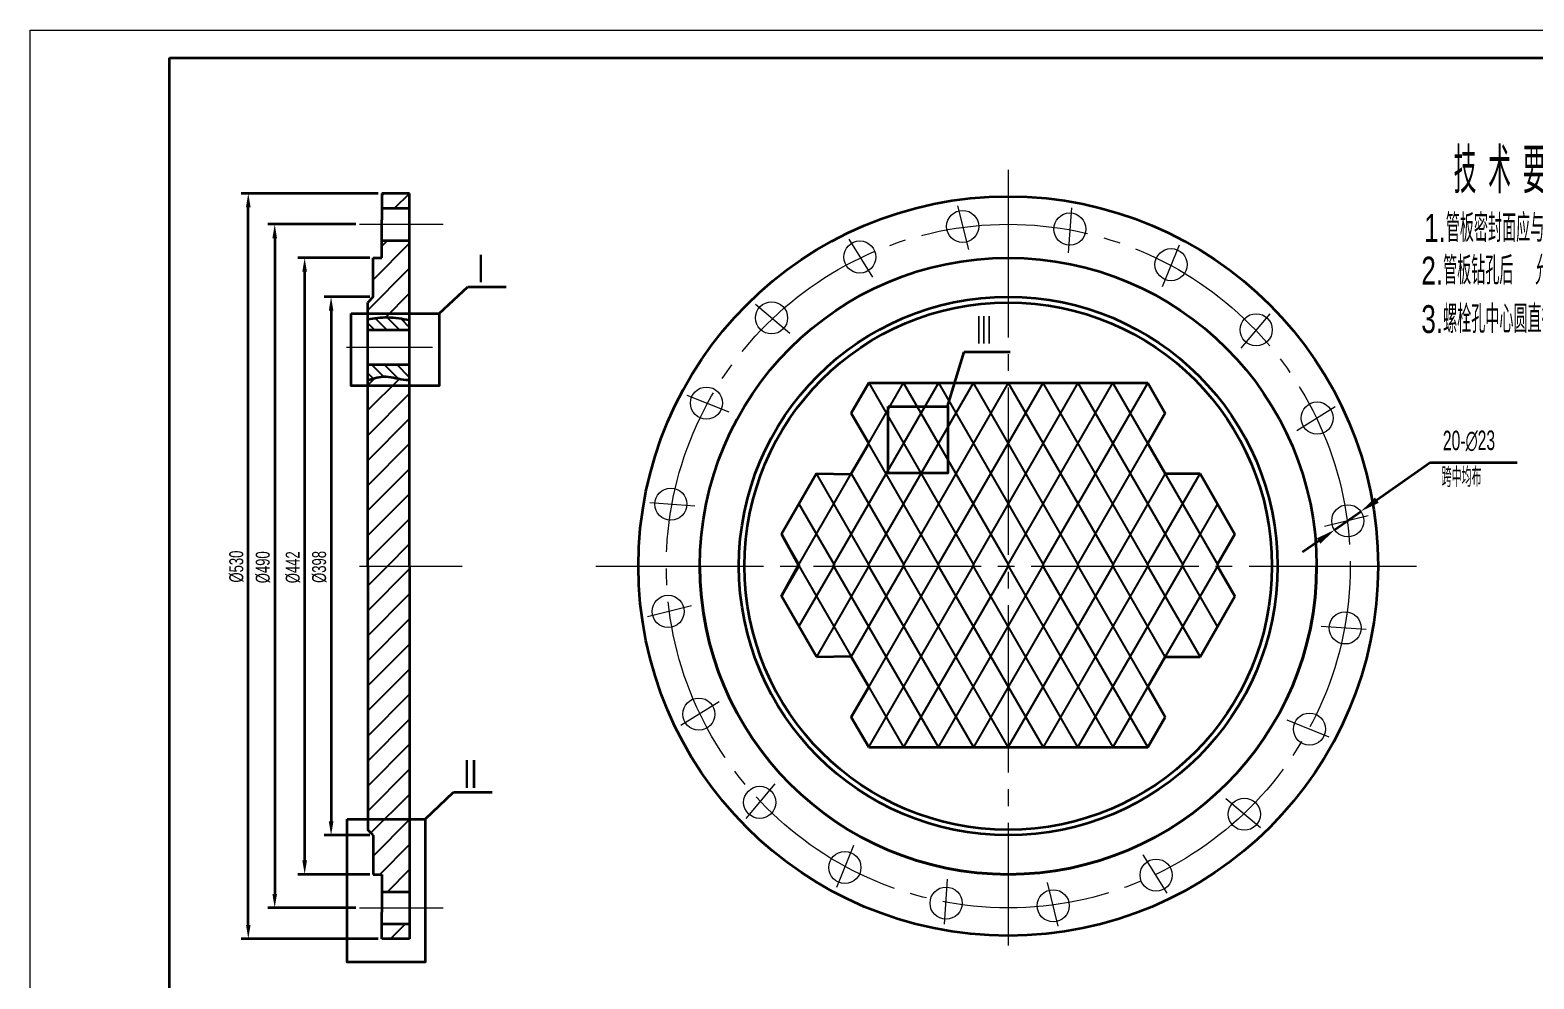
# Model space of a CAD drawing. Header units: millimetres. Extents: x 972 to 2699, y 36 to 635.
# Drawn here: x 1858 to 2127.4, y 465 to 635.1 of the extents above; entities that cross this region are included whole.
import ezdxf

# ---------------------------------------------------------------- set-up
doc = ezdxf.new("R2010")
doc.units = ezdxf.units.MM
doc.header["$PDMODE"] = 66
doc.header["$PDSIZE"] = -5
doc.linetypes.add('EB_DASHDOT', pattern=[39, 30, -3, 3, -3])
doc.linetypes.add('EB_DASHDOTDOT', pattern=[45, 30, -3, 3, -3, 3, -3])
doc.layers.get('DEFPOINTS').update_dxf_attribs({"color": 2, "lineweight": 0})
for name, color, linetype, lineweight in [('6', 6, 'EB_DASHDOTDOT', 0), ('CAXA0', 7, 'Continuous', 70), ('CW', 1, 'Continuous', 0), ('JD$0$主体层', 1, 'Continuous', 35), ('ZX', 2, 'EB_DASHDOT', 0), ('中心线层', 2, 'EB_DASHDOT', 0), ('主体层', 1, 'Continuous', 35), ('图块层', 2, 'Continuous', 0), ('尺寸层', 2, 'Continuous', 35)]:
    doc.layers.add(name, color=color, linetype=linetype, lineweight=lineweight)
doc.styles.add('HZ', font='ACADTXT.SHX', dxfattribs={"width": 0.6, "bigfont": 'gbcbig.shx'})
doc.styles.get("Standard").update_dxf_attribs({"font": 'ACADTXT.SHX', "width": 0.7, "bigfont": 'gbcbig.shx'})
doc.styles.add('UserTxtStyle4', font='ACADTXT.SHX', dxfattribs={"width": 0.5, "bigfont": 'gbcbig.shx'})
doc.dimstyles.new('UserStyle2', dxfattribs={"dimtxt": 2.5, "dimasz": 2.5, "dimexe": 1.25, "dimexo": 0.625, "dimtad": 1, "dimdec": 4, "dimdsep": 46, "dimtxsty": 'Standard', "dimcen": 0, "dimdle": 5, "dimadec": 0, "dimazin": 0, "dimtfac": 1, "dimtdec": 4, "dimtmove": 0, "dimatfit": 3, "dimfxl": 0, "dimtolj": 1, "dimtzin": 0, "dimarcsym": 0})

# ---------------------------------------------------------------- blocks, each defined once
blk = doc.blocks.new('CAXBLOCK9')
at = {"layer": 'CAXA0', "color": 0, "linetype": 'Continuous', "lineweight": 25}
for p, q in [((1920.95, 605.34), (1921.41, 605.8)), ((1923.23, 603.13), (1925.9, 605.8)), ((1919.45, 590.37), (1925.95, 596.87)), ((1920.95, 596.36), (1921.97, 597.38)), ((1918.45, 584.88), (1925.95, 592.38)), ((1921.61, 583.55), (1925.95, 587.89)), ((1925.69, 583.14), (1925.95, 583.4)), ((1918.45, 571.41), (1919.71, 572.67)), ((1918.45, 566.92), (1924.11, 572.58)), ((1918.45, 562.43), (1925.95, 569.93)), ((1918.45, 557.94), (1925.95, 565.44)), ((1918.45, 553.45), (1925.95, 560.95)), ((1918.45, 548.96), (1925.95, 556.46)), ((1918.45, 544.47), (1925.95, 551.97)), ((1918.45, 539.98), (1925.95, 547.48)), ((1921.96, 539), (1925.95, 542.99)), ((1918.45, 535.49), (1921.96, 539)), ((1918.45, 531), (1925.95, 538.5)), ((1918.45, 526.51), (1925.95, 534.01)), ((1918.45, 522.02), (1925.95, 529.52)), ((1918.45, 517.53), (1925.95, 525.03)), ((1918.45, 513.04), (1925.95, 520.54)), ((1918.45, 508.55), (1925.95, 516.05)), ((1918.45, 504.06), (1925.95, 511.56)), ((1918.45, 499.57), (1925.95, 507.07)), ((1918.45, 495.08), (1925.95, 502.58)), ((1919.03, 491.17), (1925.95, 498.09)), ((1919.45, 487.1), (1925.95, 493.6)), ((1920.6, 483.75), (1925.95, 489.11)), ((1921.96, 480.63), (1925.95, 484.62)), ((1922.52, 472.2), (1925.19, 474.88))]:
    blk.add_line(p, q, dxfattribs=at)
blk = doc.blocks.new('CAXBLOCK10')
at = {"layer": 'CAXA0', "color": 0, "linetype": 'Continuous', "lineweight": 25}
for p, q in [((1919.64, 581.36), (1918.45, 582.55)), ((1921.88, 581.36), (1919.86, 583.38)), ((1924.13, 581.36), (1921.91, 583.58)), ((1925.95, 581.79), (1924.44, 583.29)), ((1921.34, 572.92), (1919.15, 575.11)), ((1923.89, 572.62), (1921.4, 575.11)), ((1925.95, 572.81), (1923.64, 575.11)), ((1925.95, 575.05), (1925.89, 575.11)), ((1919.42, 572.6), (1918.45, 573.57))]:
    blk.add_line(p, q, dxfattribs=at)
blk = doc.blocks.new('*D27')
at = {"layer": '尺寸层', "linetype": 'Continuous', "lineweight": 35}
for points in [[(1911.88, 587.25), (1912.3, 584.75), (1911.47, 584.75)], [(1911.88, 490.75), (1912.3, 493.25), (1911.47, 493.25)]]:
    blk.add_hatch(color=0, dxfattribs=at).paths.add_polyline_path(points, flags=0)
at = {"layer": '尺寸层', "color": 0, "linetype": 'Continuous', "lineweight": 35}
for p, q in [((1918.82, 587.25), (1910.63, 587.25)), ((1911.88, 584.75), (1911.88, 493.25)), ((1918.82, 490.75), (1910.63, 490.75))]:
    blk.add_line(p, q, dxfattribs=at)
at = {"layer": '尺寸层', "color": 0, "linetype": 'Continuous', "lineweight": 35, "insert": (1908.48, 535.99), "char_height": 2.5, "attachment_point": 1, "rotation": 90}
blk.add_mtext('%%c398', dxfattribs=at)
blk = doc.blocks.new('*D28')
at = {"layer": '尺寸层', "linetype": 'Continuous', "lineweight": 35}
for points in [[(1907.15, 594.25), (1907.56, 591.75), (1906.73, 591.75)], [(1907.15, 483.75), (1907.56, 486.25), (1906.73, 486.25)]]:
    blk.add_hatch(color=0, dxfattribs=at).paths.add_polyline_path(points, flags=0)
at = {"layer": '尺寸层', "color": 0, "linetype": 'Continuous', "lineweight": 35}
for p, q in [((1918.82, 594.25), (1905.9, 594.25)), ((1907.15, 486.25), (1907.15, 591.75)), ((1918.82, 483.75), (1905.9, 483.75))]:
    blk.add_line(p, q, dxfattribs=at)
at = {"layer": '尺寸层', "color": 0, "linetype": 'Continuous', "lineweight": 35, "insert": (1903.75, 535.93), "char_height": 2.5, "attachment_point": 1, "rotation": 90}
blk.add_mtext('%%c442', dxfattribs=at)
blk = doc.blocks.new('*D29')
at = {"layer": '尺寸层', "linetype": 'Continuous', "lineweight": 35}
for points in [[(1901.78, 600.25), (1902.2, 597.75), (1901.37, 597.75)], [(1901.78, 477.75), (1902.2, 480.25), (1901.37, 480.25)]]:
    blk.add_hatch(color=0, dxfattribs=at).paths.add_polyline_path(points, flags=0)
at = {"layer": '尺寸层', "color": 0, "linetype": 'Continuous', "lineweight": 35}
for p, q in [((1916.32, 600.25), (1900.53, 600.25)), ((1901.78, 597.75), (1901.78, 480.25)), ((1916.32, 477.75), (1900.53, 477.75))]:
    blk.add_line(p, q, dxfattribs=at)
at = {"layer": '尺寸层', "color": 0, "linetype": 'Continuous', "lineweight": 35, "insert": (1898.38, 535.93), "char_height": 2.5, "attachment_point": 1, "rotation": 90}
blk.add_mtext('%%c490', dxfattribs=at)
blk = doc.blocks.new('*D30')
at = {"layer": '尺寸层', "linetype": 'Continuous', "lineweight": 35}
for points in [[(1897.05, 605.8), (1897.46, 603.3), (1896.63, 603.3)], [(1897.05, 472.2), (1897.46, 474.7), (1896.63, 474.7)]]:
    blk.add_hatch(color=0, dxfattribs=at).paths.add_polyline_path(points, flags=0)
at = {"layer": '尺寸层', "color": 0, "linetype": 'Continuous', "lineweight": 35}
for p, q in [((1920.32, 605.8), (1895.8, 605.8)), ((1897.05, 474.7), (1897.05, 603.3)), ((1920.32, 472.2), (1895.8, 472.2))]:
    blk.add_line(p, q, dxfattribs=at)
at = {"layer": '尺寸层', "color": 0, "linetype": 'Continuous', "lineweight": 35, "insert": (1893.64, 536.05), "char_height": 2.5, "attachment_point": 1, "rotation": 90}
blk.add_mtext('%%c530', dxfattribs=at)
blk = doc.blocks.new('CAXBLOCK54')
at = {"layer": 'CAXA0', "color": 0, "linetype": 'Continuous', "lineweight": 25}
for p, q in [((1920.95, 605.34), (1921.41, 605.8)), ((1923.23, 603.13), (1925.9, 605.8)), ((1919.45, 590.37), (1925.95, 596.87)), ((1920.95, 596.36), (1921.97, 597.38)), ((1918.45, 584.88), (1925.95, 592.38)), ((1921.61, 583.55), (1925.95, 587.89)), ((1925.69, 583.14), (1925.95, 583.4)), ((1918.45, 571.41), (1919.71, 572.67)), ((1918.45, 566.92), (1924.11, 572.58)), ((1918.45, 562.43), (1925.95, 569.93)), ((1918.45, 557.94), (1925.95, 565.44)), ((1918.45, 553.45), (1925.95, 560.95)), ((1918.45, 548.96), (1925.95, 556.46)), ((1918.45, 544.47), (1925.95, 551.97)), ((1918.45, 539.98), (1925.95, 547.48)), ((1921.96, 539), (1925.95, 542.99)), ((1918.45, 535.49), (1921.96, 539)), ((1918.45, 531), (1925.95, 538.5)), ((1918.45, 526.51), (1925.95, 534.01)), ((1918.45, 522.02), (1925.95, 529.52)), ((1918.45, 517.53), (1925.95, 525.03)), ((1918.45, 513.04), (1925.95, 520.54)), ((1918.45, 508.55), (1925.95, 516.05)), ((1918.45, 504.06), (1925.95, 511.56)), ((1918.45, 499.57), (1925.95, 507.07)), ((1918.45, 495.08), (1925.95, 502.58)), ((1919.03, 491.17), (1925.95, 498.09)), ((1919.45, 487.1), (1925.95, 493.6)), ((1920.6, 483.75), (1925.95, 489.11)), ((1921.96, 480.63), (1925.95, 484.62)), ((1922.52, 472.2), (1925.19, 474.88))]:
    blk.add_line(p, q, dxfattribs=at)
blk = doc.blocks.new('CAXBLOCK55')
at = {"layer": 'CAXA0', "color": 0, "linetype": 'Continuous', "lineweight": 25}
for p, q in [((1919.64, 581.36), (1918.45, 582.55)), ((1921.88, 581.36), (1919.86, 583.38)), ((1924.13, 581.36), (1921.91, 583.58)), ((1925.95, 581.79), (1924.44, 583.29)), ((1921.34, 572.92), (1919.15, 575.11)), ((1923.89, 572.62), (1921.4, 575.11)), ((1925.95, 572.81), (1923.64, 575.11)), ((1925.95, 575.05), (1925.89, 575.11)), ((1919.42, 572.6), (1918.45, 573.57))]:
    blk.add_line(p, q, dxfattribs=at)
blk = doc.blocks.new('*D147')
at = {"layer": '尺寸层', "linetype": 'Continuous', "lineweight": 35}
for points in [[(1911.88, 587.25), (1912.3, 584.75), (1911.47, 584.75)], [(1911.88, 490.75), (1912.3, 493.25), (1911.47, 493.25)]]:
    blk.add_hatch(color=0, dxfattribs=at).paths.add_polyline_path(points, flags=0)
at = {"layer": '尺寸层', "color": 0, "linetype": 'Continuous', "lineweight": 35}
for p, q in [((1918.82, 587.25), (1910.63, 587.25)), ((1911.88, 584.75), (1911.88, 493.25)), ((1918.82, 490.75), (1910.63, 490.75))]:
    blk.add_line(p, q, dxfattribs=at)
at = {"layer": '尺寸层', "color": 0, "linetype": 'Continuous', "lineweight": 35, "insert": (1908.48, 535.99), "char_height": 2.5, "attachment_point": 1, "rotation": 90}
blk.add_mtext('%%c398', dxfattribs=at)
blk = doc.blocks.new('*D148')
at = {"layer": '尺寸层', "linetype": 'Continuous', "lineweight": 35}
for points in [[(1907.15, 594.25), (1907.56, 591.75), (1906.73, 591.75)], [(1907.15, 483.75), (1907.56, 486.25), (1906.73, 486.25)]]:
    blk.add_hatch(color=0, dxfattribs=at).paths.add_polyline_path(points, flags=0)
at = {"layer": '尺寸层', "color": 0, "linetype": 'Continuous', "lineweight": 35}
for p, q in [((1918.82, 594.25), (1905.9, 594.25)), ((1907.15, 486.25), (1907.15, 591.75)), ((1918.82, 483.75), (1905.9, 483.75))]:
    blk.add_line(p, q, dxfattribs=at)
at = {"layer": '尺寸层', "color": 0, "linetype": 'Continuous', "lineweight": 35, "insert": (1903.75, 535.93), "char_height": 2.5, "attachment_point": 1, "rotation": 90}
blk.add_mtext('%%c442', dxfattribs=at)
blk = doc.blocks.new('*D149')
at = {"layer": '尺寸层', "linetype": 'Continuous', "lineweight": 35}
for points in [[(1901.78, 600.25), (1902.2, 597.75), (1901.37, 597.75)], [(1901.78, 477.75), (1902.2, 480.25), (1901.37, 480.25)]]:
    blk.add_hatch(color=0, dxfattribs=at).paths.add_polyline_path(points, flags=0)
at = {"layer": '尺寸层', "color": 0, "linetype": 'Continuous', "lineweight": 35}
for p, q in [((1916.32, 600.25), (1900.53, 600.25)), ((1901.78, 597.75), (1901.78, 480.25)), ((1916.32, 477.75), (1900.53, 477.75))]:
    blk.add_line(p, q, dxfattribs=at)
at = {"layer": '尺寸层', "color": 0, "linetype": 'Continuous', "lineweight": 35, "insert": (1898.38, 535.93), "char_height": 2.5, "attachment_point": 1, "rotation": 90}
blk.add_mtext('%%c490', dxfattribs=at)
blk = doc.blocks.new('*D150')
at = {"layer": '尺寸层', "linetype": 'Continuous', "lineweight": 35}
for points in [[(1897.05, 605.8), (1897.46, 603.3), (1896.63, 603.3)], [(1897.05, 472.2), (1897.46, 474.7), (1896.63, 474.7)]]:
    blk.add_hatch(color=0, dxfattribs=at).paths.add_polyline_path(points, flags=0)
at = {"layer": '尺寸层', "color": 0, "linetype": 'Continuous', "lineweight": 35}
for p, q in [((1920.32, 605.8), (1895.8, 605.8)), ((1897.05, 474.7), (1897.05, 603.3)), ((1920.32, 472.2), (1895.8, 472.2))]:
    blk.add_line(p, q, dxfattribs=at)
at = {"layer": '尺寸层', "color": 0, "linetype": 'Continuous', "lineweight": 35, "insert": (1893.64, 536.05), "char_height": 2.5, "attachment_point": 1, "rotation": 90}
blk.add_mtext('%%c530', dxfattribs=at)

msp = doc.modelspace()

# ---------------------------------------------------------------- hatches: boundary and pattern name
at = {"layer": '尺寸层', "linetype": 'Continuous', "lineweight": 35}
for points in [[(2096.36337, 548.80246), (2099.56234, 550.33767), (2098.89151, 551.29219)], [(2096.36337, 548.80246), (2099.56234, 550.33767), (2098.89151, 551.29219)], [(2091.65895, 545.49626), (2089.1308, 543.00654), (2088.45998, 543.96105)], [(2091.65895, 545.49626), (2089.1308, 543.00654), (2088.45998, 543.96105)]]:
    msp.add_hatch(color=256, dxfattribs=at).paths.add_polyline_path(points, flags=0)

# ---------------------------------------------------------------- linework, layer by layer
at = {"layer": '6', "linetype": 'ByBlock', "lineweight": -2}
for p, q in [((1995.59748, 539.17035), (2014.44142, 571.81646)), ((1995.59748, 539.17035), (2014.44142, 571.81646)), ((2020.69088, 571.81646), (2001.84694, 539.17035)), ((2020.69088, 571.81646), (2001.84694, 539.17035)), ((2008.19195, 571.81646), (2005.06722, 566.40303)), ((2008.19195, 571.81646), (2005.06722, 566.40303)), ((2008.0964, 539.17035), (2026.94033, 571.81645)), ((2008.0964, 539.17035), (2026.94033, 571.81645)), ((2008.19195, 571.81646), (2027.03589, 539.17035)), ((2008.19195, 571.81646), (2027.03589, 539.17035)), ((2033.1898, 571.81645), (2014.34586, 539.17035)), ((2033.1898, 571.81645), (2014.34586, 539.17035)), ((2033.28535, 539.17035), (2014.44141, 571.81646)), ((2033.28535, 539.17035), (2014.44141, 571.81646)), ((2020.59532, 539.17035), (2039.43925, 571.81645)), ((2020.59532, 539.17035), (2039.43925, 571.81645)), ((2020.69088, 571.81646), (2039.53481, 539.17035)), ((2020.69088, 571.81646), (2039.53481, 539.17035)), ((2045.68871, 571.81645), (2026.84478, 539.17035)), ((2045.68871, 571.81645), (2026.84478, 539.17035)), ((2045.78427, 539.17035), (2026.94033, 571.81645)), ((2045.78427, 539.17035), (2026.94033, 571.81645)), ((2033.09424, 539.17035), (2051.93818, 571.81645)), ((2033.09424, 539.17035), (2051.93818, 571.81645)), ((2033.1898, 571.81645), (2052.03373, 539.17035)), ((2033.1898, 571.81645), (2052.03373, 539.17035)), ((2058.18763, 571.81645), (2039.3437, 539.17035)), ((2058.18763, 571.81645), (2039.3437, 539.17035)), ((2058.2832, 539.17035), (2039.43926, 571.81645)), ((2058.2832, 539.17035), (2039.43926, 571.81645)), ((2045.68871, 571.81645), (2064.53266, 539.17035)), ((2045.68871, 571.81645), (2064.53266, 539.17035)), ((2070.78211, 539.17035), (2051.93818, 571.81645)), ((2070.78211, 539.17035), (2051.93818, 571.81645)), ((2058.18763, 571.81645), (2061.31221, 566.40328)), ((2058.18763, 571.81645), (2061.31221, 566.40328)), ((2020.78643, 539.17035), (2005.06692, 566.40356)), ((2020.78643, 539.17035), (2005.06692, 566.40356)), ((2045.59316, 539.17035), (2061.31267, 566.40355)), ((2045.59316, 539.17035), (2061.31267, 566.40355)), ((1998.81776, 555.57618), (1992.56628, 544.74582)), ((1998.81776, 555.57618), (1992.56628, 544.74582)), ((2008.28751, 539.17035), (1998.81685, 555.57777)), ((2008.28751, 539.17035), (1998.81685, 555.57777)), ((2005.06723, 555.57618), (2014.53697, 539.17035)), ((2005.06723, 555.57618), (2014.53697, 539.17035)), ((2061.31236, 555.57618), (2051.84262, 539.17035)), ((2061.31236, 555.57618), (2051.84262, 539.17035)), ((2058.09209, 539.17035), (2067.56275, 555.57776)), ((2058.09209, 539.17035), (2067.56275, 555.57776)), ((2067.56137, 555.57696), (2073.81326, 544.7459)), ((2067.56137, 555.57696), (2073.81326, 544.7459)), ((1995.69181, 550.16487), (2002.03805, 539.17035)), ((1995.69181, 550.16487), (2002.03805, 539.17035)), ((2070.68779, 550.16486), (2064.34155, 539.17035)), ((2070.68779, 550.16486), (2064.34155, 539.17035)), ((1995.78859, 539.17035), (1992.56677, 544.75197)), ((1995.78859, 539.17035), (1992.56677, 544.75197)), ((2070.591, 539.17035), (2073.81281, 544.75197)), ((2070.591, 539.17035), (2073.81281, 544.75197)), ((1995.78859, 539.17035), (1992.56677, 533.58873)), ((1995.78859, 539.17035), (1992.56677, 533.58873)), ((1995.59748, 539.17035), (2014.44142, 506.52425)), ((1995.59748, 539.17035), (2014.44142, 506.52425)), ((1995.69181, 528.17584), (2002.03805, 539.17035)), ((1995.69181, 528.17584), (2002.03805, 539.17035)), ((2008.28751, 539.17035), (1998.81685, 522.76293)), ((2008.28751, 539.17035), (1998.81685, 522.76293)), ((2020.69088, 506.52425), (2001.84694, 539.17035)), ((2020.69088, 506.52425), (2001.84694, 539.17035)), ((2020.78643, 539.17035), (2005.06692, 511.93714)), ((2020.78643, 539.17035), (2005.06692, 511.93714)), ((2005.06723, 522.76453), (2014.53697, 539.17035)), ((2005.06723, 522.76453), (2014.53697, 539.17035)), ((2008.0964, 539.17035), (2026.94033, 506.52425)), ((2008.0964, 539.17035), (2026.94033, 506.52425)), ((2008.19195, 506.52425), (2027.03589, 539.17035)), ((2008.19195, 506.52425), (2027.03589, 539.17035)), ((2033.1898, 506.52425), (2014.34586, 539.17035)), ((2033.1898, 506.52425), (2014.34586, 539.17035)), ((2033.28535, 539.17035), (2014.44141, 506.52425)), ((2033.28535, 539.17035), (2014.44141, 506.52425)), ((2020.59532, 539.17035), (2039.43925, 506.52425)), ((2020.59532, 539.17035), (2039.43925, 506.52425)), ((2020.69088, 506.52425), (2039.53481, 539.17035)), ((2020.69088, 506.52425), (2039.53481, 539.17035)), ((2045.68871, 506.52425), (2026.84478, 539.17035)), ((2045.68871, 506.52425), (2026.84478, 539.17035)), ((2045.78427, 539.17035), (2026.94033, 506.52425)), ((2045.78427, 539.17035), (2026.94033, 506.52425)), ((2033.09424, 539.17035), (2051.93818, 506.52425)), ((2033.09424, 539.17035), (2051.93818, 506.52425)), ((2033.1898, 506.52425), (2052.03373, 539.17035)), ((2033.1898, 506.52425), (2052.03373, 539.17035)), ((2058.18763, 506.52426), (2039.3437, 539.17035)), ((2058.18763, 506.52426), (2039.3437, 539.17035)), ((2058.2832, 539.17035), (2039.43926, 506.52425)), ((2058.2832, 539.17035), (2039.43926, 506.52425)), ((2045.59316, 539.17035), (2061.31267, 511.93715)), ((2045.59316, 539.17035), (2061.31267, 511.93715)), ((2045.68871, 506.52425), (2064.53266, 539.17035)), ((2045.68871, 506.52425), (2064.53266, 539.17035)), ((2061.31236, 522.76452), (2051.84262, 539.17035)), ((2061.31236, 522.76452), (2051.84262, 539.17035)), ((2070.78211, 539.17035), (2051.93818, 506.52425)), ((2070.78211, 539.17035), (2051.93818, 506.52425)), ((2058.09209, 539.17035), (2067.56275, 522.76295)), ((2058.09209, 539.17035), (2067.56275, 522.76295)), ((2070.68779, 528.17584), (2064.34155, 539.17035)), ((2070.68779, 528.17584), (2064.34155, 539.17035)), ((2070.591, 539.17035), (2073.81281, 533.58873)), ((2070.591, 539.17035), (2073.81281, 533.58873)), ((1998.81776, 522.76453), (1992.56628, 533.59489)), ((1998.81776, 522.76453), (1992.56628, 533.59489)), ((2067.56137, 522.76374), (2073.81326, 533.59481)), ((2067.56137, 522.76374), (2073.81326, 533.59481)), ((2008.19195, 506.52425), (2005.06722, 511.93767)), ((2008.19195, 506.52425), (2005.06722, 511.93767)), ((2058.18763, 506.52426), (2061.31221, 511.93742)), ((2058.18763, 506.52426), (2061.31221, 511.93742))]:
    msp.add_line(p, q, dxfattribs=at)
at = {"layer": 'CW', "linetype": 'Continuous', "lineweight": 0}
for centre in [(2025.02441, 599.87753), (2025.02441, 599.87753), (2044.23242, 599.40669), (2044.23242, 599.40669), (2006.61101, 594.38974), (2006.61101, 594.38974), (2062.35483, 593.02328), (2062.35483, 593.02328), (1990.79464, 583.48047), (1990.79464, 583.48047), (2077.61768, 581.35217), (2077.61768, 581.35217), (1979.12353, 568.21763), (1979.12353, 568.21763), (2088.52694, 565.53581), (2088.52694, 565.53581), (1972.74013, 550.09522), (1972.74013, 550.09522), (2094.01474, 547.1224), (2094.01474, 547.1224), (1972.26928, 530.88721), (1972.26928, 530.88721), (2093.54389, 527.91439), (2093.54389, 527.91439), (1977.75708, 512.47381), (1977.75708, 512.47381), (2087.16048, 509.79199), (2087.16048, 509.79199), (1988.66634, 496.65744), (1988.66634, 496.65744), (2075.48937, 494.52914), (2075.48937, 494.52914), (2003.92919, 484.98633), (2003.92919, 484.98633), (2059.67301, 483.61988), (2059.67301, 483.61988), (2022.05159, 478.60293), (2022.05159, 478.60293), (2041.2596, 478.13208), (2041.2596, 478.13208)]:
    msp.add_circle(centre, 2.875, dxfattribs=at)
at = {"layer": 'DEFPOINTS', "color": 0, "linetype": 'ByBlock', "lineweight": -2}
msp.add_point((1976.1898, 539.00481), dxfattribs=at)
msp.add_point((1976.1898, 539.00481), dxfattribs=at)
msp.add_point((1976.1898, 539.00481), dxfattribs=at)
msp.add_point((1976.1898, 539.00481), dxfattribs=at)
at = {"layer": 'JD$0$主体层', "linetype": 'Continuous', "lineweight": 35}
for p, q in [((1882.95655, 630.06545), (2273.45655, 630.06545)), ((1882.95655, 630.06545), (2063.20655, 630.06545)), ((1882.95655, 343.06545), (1882.95655, 630.06545)), ((1882.95655, 630.06545), (2273.45655, 630.06545)), ((1882.95655, 630.06545), (2063.20655, 630.06545)), ((1882.95655, 343.06545), (1882.95655, 630.06545))]:
    msp.add_line(p, q, dxfattribs=at)
at = {"layer": 'ZX', "linetype": 'EB_DASHDOT', "lineweight": 0}
msp.add_circle((2033.1898, 539.00481), 61.25, dxfattribs=at)
msp.add_circle((2033.1898, 539.00481), 61.25, dxfattribs=at)
at = {"layer": '中心线层', "linetype": 'EB_DASHDOT', "lineweight": 0}
for p, q in [((2033.1898, 609.99502), (2033.1898, 471.03258)), ((2033.1898, 609.99502), (2033.1898, 471.03258)), ((2024.13069, 603.55842), (2026.07783, 595.7149)), ((2024.13069, 603.55842), (2026.07783, 595.7149)), ((2044.5199, 603.18359), (2043.94796, 595.12226)), ((2044.5199, 603.18359), (2043.94796, 595.12226)), ((1916.94843, 600.25481), (1931.95459, 600.25481)), ((1916.94843, 600.25481), (1931.95459, 600.25481)), ((2004.62358, 597.61429), (2008.89919, 590.75636)), ((2004.62358, 597.61429), (2008.89919, 590.75636)), ((2063.79536, 596.52649), (2060.76032, 589.03645)), ((2063.79536, 596.52649), (2060.76032, 589.03645)), ((1987.90804, 585.93305), (1994.09361, 580.73201)), ((1987.90804, 585.93305), (1994.09361, 580.73201)), ((2080.07026, 584.23877), (2074.86922, 578.0532)), ((2080.07026, 584.23877), (2074.86922, 578.0532)), ((1914.61464, 578.23764), (1930.06951, 578.23764)), ((1914.61464, 578.23764), (1930.06951, 578.23764)), ((1975.62032, 569.65816), (1983.11036, 566.62312)), ((1975.62032, 569.65816), (1983.11036, 566.62312)), ((2091.75149, 567.52324), (2084.89356, 563.24762)), ((2091.75149, 567.52324), (2084.89356, 563.24762)), ((1968.96323, 550.3827), (1977.02455, 549.81075)), ((1968.96323, 550.3827), (1977.02455, 549.81075)), ((2097.69562, 548.01612), (2089.8521, 546.06898)), ((2097.69562, 548.01612), (2089.8521, 546.06898)), ((1916.94843, 539.00481), (1935.34446, 539.00481)), ((1916.94843, 539.00481), (1935.34446, 539.00481)), ((1959.32343, 539.00481), (2106.96059, 539.00481)), ((1959.32343, 539.00481), (2106.96059, 539.00481)), ((1968.5884, 529.99349), (1976.43192, 531.94063)), ((1968.5884, 529.99349), (1976.43192, 531.94063)), ((2097.32079, 527.62691), (2089.25946, 528.19886)), ((2097.32079, 527.62691), (2089.25946, 528.19886)), ((1974.53253, 510.48637), (1981.39046, 514.76199)), ((1974.53253, 510.48637), (1981.39046, 514.76199)), ((2090.66369, 508.35145), (2083.17366, 511.38649)), ((2090.66369, 508.35145), (2083.17366, 511.38649)), ((1986.21376, 493.77084), (1991.4148, 499.95641)), ((1986.21376, 493.77084), (1991.4148, 499.95641)), ((2078.37597, 492.07656), (2072.1904, 497.2776)), ((2078.37597, 492.07656), (2072.1904, 497.2776)), ((2002.48866, 481.48312), (2005.52369, 488.97316)), ((2002.48866, 481.48312), (2005.52369, 488.97316)), ((2061.66044, 480.39532), (2057.38482, 487.25325)), ((2061.66044, 480.39532), (2057.38482, 487.25325)), ((2021.76412, 474.82603), (2022.33606, 482.88735)), ((2021.76412, 474.82603), (2022.33606, 482.88735)), ((2042.15332, 474.4512), (2040.20619, 482.29471)), ((2042.15332, 474.4512), (2040.20619, 482.29471)), ((1916.94843, 477.75481), (1931.95459, 477.75481)), ((1916.94843, 477.75481), (1931.95459, 477.75481))]:
    msp.add_line(p, q, dxfattribs=at)
at = {"layer": '主体层', "linetype": 'Continuous', "lineweight": 35}
for p, q in [((1925.94724, 605.80481), (1920.94724, 605.80481)), ((1920.94724, 605.80481), (1920.94724, 601.05398)), ((1925.94724, 605.80481), (1920.94724, 605.80481)), ((1920.94724, 605.80481), (1920.94724, 601.05398)), ((1925.94724, 539.00481), (1925.94724, 605.80481)), ((1925.94724, 539.00481), (1925.94724, 605.80481)), ((1920.94724, 603.12981), (1925.94724, 603.12981)), ((1920.94724, 603.12981), (1925.94724, 603.12981)), ((1920.94724, 594.25481), (1920.94724, 601.05398)), ((1920.94724, 594.25481), (1920.94724, 601.05398)), ((1920.94724, 597.37981), (1925.94724, 597.37981)), ((1920.94724, 597.37981), (1925.94724, 597.37981)), ((1919.44724, 594.25481), (1920.94724, 594.25481)), ((1919.44724, 587.25481), (1919.44724, 594.25481)), ((1919.44724, 594.25481), (1920.94724, 594.25481)), ((1919.44724, 587.25481), (1919.44724, 594.25481)), ((1919.44724, 587.25481), (1918.44724, 586.25481)), ((1919.44724, 587.25481), (1918.44724, 586.25481)), ((1918.44724, 539.00481), (1918.44724, 586.25481)), ((1918.44724, 539.00481), (1918.44724, 586.25481)), ((1918.44724, 581.36264), (1925.94724, 581.36264)), ((1918.44724, 581.36264), (1925.94724, 581.36264)), ((1918.44724, 575.11264), (1925.94724, 575.11264)), ((1918.44724, 575.11264), (1925.94724, 575.11264)), ((2008.19195, 571.81646), (2005.06676, 566.4033)), ((2008.19195, 571.81646), (2005.06676, 566.4033)), ((2008.19195, 571.81646), (2058.18763, 571.81645)), ((2008.19195, 571.81646), (2058.18763, 571.81645)), ((2058.18763, 571.81645), (2061.31267, 566.40355)), ((2058.18763, 571.81645), (2061.31267, 566.40355)), ((2008.19196, 560.9896), (2005.06722, 566.40303)), ((2008.19196, 560.9896), (2005.06722, 566.40303)), ((2061.31267, 566.40355), (2058.18764, 560.9896)), ((2061.31267, 566.40355), (2058.18764, 560.9896)), ((2005.01945, 555.4934), (2008.19196, 560.9896)), ((2005.01945, 555.4934), (2008.19196, 560.9896)), ((2058.18764, 560.9896), (2061.31236, 555.57618)), ((2058.18764, 560.9896), (2061.31236, 555.57618)), ((1998.81685, 555.57777), (1992.5648, 544.74855)), ((1998.81685, 555.57777), (1992.5648, 544.74855)), ((1998.81776, 555.57618), (2005.01945, 555.4934)), ((1998.81776, 555.57618), (2005.01945, 555.4934)), ((2061.31236, 555.57618), (2067.56183, 555.57616)), ((2061.31236, 555.57618), (2067.56183, 555.57616)), ((2067.56275, 555.57776), (2073.8148, 544.74855)), ((2067.56275, 555.57776), (2073.8148, 544.74855)), ((1992.5648, 544.74855), (1995.59748, 539.17035)), ((1992.5648, 544.74855), (1995.59748, 539.17035)), ((2073.8148, 544.74855), (2070.68655, 539.3359)), ((2073.8148, 544.74855), (2070.68655, 539.3359)), ((1918.44724, 539.00481), (1918.44724, 491.75481)), ((1918.44724, 539.00481), (1918.44724, 491.75481)), ((1925.94724, 539.00481), (1925.94724, 472.20481)), ((1925.94724, 539.00481), (1925.94724, 472.20481)), ((1992.5648, 533.59215), (1995.59748, 539.17035)), ((1992.5648, 533.59215), (1995.59748, 539.17035)), ((2073.8148, 533.59215), (2070.68655, 539.00481)), ((2073.8148, 533.59215), (2070.68655, 539.00481)), ((1998.81685, 522.76293), (1992.5648, 533.59215)), ((1998.81685, 522.76293), (1992.5648, 533.59215)), ((2067.56275, 522.76295), (2073.8148, 533.59215)), ((2067.56275, 522.76295), (2073.8148, 533.59215)), ((1998.81776, 522.76453), (2005.01945, 522.8473)), ((1998.81776, 522.76453), (2005.01945, 522.8473)), ((2005.01945, 522.8473), (2008.19196, 517.3511)), ((2005.01945, 522.8473), (2008.19196, 517.3511)), ((2058.18764, 517.3511), (2061.31236, 522.76452)), ((2058.18764, 517.3511), (2061.31236, 522.76452)), ((2061.31236, 522.76452), (2067.56183, 522.76454)), ((2061.31236, 522.76452), (2067.56183, 522.76454)), ((2008.19196, 517.3511), (2005.06722, 511.93767)), ((2008.19196, 517.3511), (2005.06722, 511.93767)), ((2061.31267, 511.93715), (2058.18764, 517.3511)), ((2061.31267, 511.93715), (2058.18764, 517.3511)), ((2008.19195, 506.52425), (2005.06676, 511.93741)), ((2008.19195, 506.52425), (2005.06676, 511.93741)), ((2058.18763, 506.52426), (2061.31267, 511.93715)), ((2058.18763, 506.52426), (2061.31267, 511.93715)), ((2008.19195, 506.52425), (2058.18763, 506.52426)), ((2008.19195, 506.52425), (2058.18763, 506.52426)), ((1919.44724, 490.75481), (1918.44724, 491.75481)), ((1919.44724, 490.75481), (1918.44724, 491.75481)), ((1919.44724, 490.75481), (1919.44724, 483.75481)), ((1919.44724, 490.75481), (1919.44724, 483.75481)), ((1919.44724, 483.75481), (1920.94724, 483.75481)), ((1919.44724, 483.75481), (1920.94724, 483.75481)), ((1920.94724, 483.75481), (1920.94724, 476.95563)), ((1920.94724, 483.75481), (1920.94724, 476.95563)), ((1920.94724, 480.62981), (1925.94724, 480.62981)), ((1920.94724, 480.62981), (1925.94724, 480.62981)), ((1920.94724, 472.20481), (1920.94724, 476.95563)), ((1920.94724, 472.20481), (1920.94724, 476.95563)), ((1920.94724, 474.87981), (1925.94724, 474.87981)), ((1920.94724, 474.87981), (1925.94724, 474.87981)), ((1925.94724, 472.20481), (1920.94724, 472.20481)), ((1925.94724, 472.20481), (1920.94724, 472.20481))]:
    msp.add_line(p, q, dxfattribs=at)
for radius in [66.25, 66.25, 55.25, 55.25, 48.25, 48.25, 47.25, 47.25]:
    msp.add_circle((2033.1898, 539.00481), radius, dxfattribs=at)
msp.add_arc((2033.1898, 539.00481), 55.25, 180, 0, dxfattribs=at)
msp.add_arc((2033.1898, 539.00481), 55.25, 180, 0, dxfattribs=at)
at = {"layer": '图块层', "linetype": 'Continuous', "lineweight": 0}
for p, q in [((1857.95655, 635.06545), (2698.95655, 635.06545)), ((1857.95655, 41.06545), (1857.95655, 635.06545)), ((1857.95655, 635.06545), (2698.95655, 635.06545)), ((1857.95655, 41.06545), (1857.95655, 635.06545))]:
    msp.add_line(p, q, dxfattribs=at)
at = {"layer": '尺寸层', "linetype": 'Continuous', "lineweight": 35}
for p, q in [((1931.24849, 584.24896), (1936.34952, 589.04515)), ((1931.24849, 584.24896), (1936.34952, 589.04515)), ((1936.34952, 589.04515), (1943.25092, 589.04515)), ((1936.34952, 589.04515), (1943.25092, 589.04515)), ((2022.31109, 567.57668), (2025.32063, 577.40021)), ((2022.31109, 567.57668), (2025.32063, 577.40021)), ((2025.32063, 577.40021), (2033.55083, 577.40021)), ((2025.32063, 577.40021), (2033.55083, 577.40021)), ((2108.81891, 557.55605), (2099.22693, 550.81493)), ((2108.81891, 557.55605), (2099.22693, 550.81493)), ((2108.81891, 557.55605), (2124.38932, 557.55605)), ((2108.81891, 557.55605), (2124.38932, 557.55605)), ((2091.65895, 545.49626), (2096.36337, 548.80246)), ((2091.65895, 545.49626), (2096.36337, 548.80246)), ((2088.79539, 543.4838), (2085.93183, 541.47133)), ((2088.79539, 543.4838), (2085.93183, 541.47133)), ((1928.73867, 493.66778), (1933.83971, 498.46397)), ((1928.73867, 493.66778), (1933.83971, 498.46397)), ((1933.83971, 498.46397), (1940.74111, 498.46397)), ((1933.83971, 498.46397), (1940.74111, 498.46397))]:
    msp.add_line(p, q, dxfattribs=at)
for points in [[(1915.47088, 584.24896), (1931.24849, 584.24896), (1931.24849, 571.28845), (1915.47088, 571.28845), (1915.47088, 584.24896)], [(1915.47088, 584.24896), (1931.24849, 584.24896), (1931.24849, 571.28845), (1915.47088, 571.28845), (1915.47088, 584.24896)], [(2011.70584, 567.60418), (2022.36769, 567.60418), (2022.36769, 555.643), (2011.70584, 555.643), (2011.70584, 567.60418)], [(2011.70584, 567.60418), (2022.36769, 567.60418), (2022.36769, 555.643), (2011.70584, 555.643), (2011.70584, 567.60418)], [(1914.78617, 493.66778), (1928.73867, 493.66778), (1928.73867, 468.00809), (1914.78617, 468.00809), (1914.78617, 493.66778)], [(1914.78617, 493.66778), (1928.73867, 493.66778), (1928.73867, 468.00809), (1914.78617, 468.00809), (1914.78617, 493.66778)]]:
    msp.add_lwpolyline(points, dxfattribs=at)
for points, knots in [([(1918.44724, 583.24653), (1919.64357, 583.42308), (1922.14913, 583.79283), (1924.64374, 583.34391), (1925.94724, 583.10933)], [0, 0, 0, 0, 3.602861989, 7.545715671, 7.545715671, 7.545715671, 7.545715671]), ([(1918.44724, 583.24653), (1919.64357, 583.42308), (1922.14913, 583.79283), (1924.64374, 583.34391), (1925.94724, 583.10933)], [0, 0, 0, 0, 3.602861989, 7.545715671, 7.545715671, 7.545715671, 7.545715671]), ([(1918.44724, 572.33914), (1919.52793, 572.66325), (1921.79144, 573.34212), (1924.28433, 572.37678), (1925.71855, 572.40095), (1925.94724, 572.40481)], [0, 0, 0, 0, 3.306209333, 6.924919133, 7.611398602, 7.611398602, 7.611398602, 7.611398602]), ([(1918.44724, 572.33914), (1919.52793, 572.66325), (1921.79144, 573.34212), (1924.28433, 572.37678), (1925.71855, 572.40095), (1925.94724, 572.40481)], [0, 0, 0, 0, 3.306209333, 6.924919133, 7.611398602, 7.611398602, 7.611398602, 7.611398602])]:
    msp.add_open_spline(points, degree=3, knots=knots, dxfattribs=at)

# ---------------------------------------------------------------- block references
for name in ['CAXBLOCK9', 'CAXBLOCK54', 'CAXBLOCK10', 'CAXBLOCK55']:
    msp.add_blockref(name, (0, 0), dxfattribs=at)

# ---------------------------------------------------------------- texts
at = {"layer": '尺寸层', "linetype": 'Continuous', "lineweight": 35, "attachment_point": 1}
for s, insert, char_height in [('            技 术 要 求', (2087.69561, 613.9139), 8.1013289), ('            技 术 要 求', (2087.69561, 613.9139), 8.1013289), ('1.管板密封面应与轴线垂直,其垂直度允差为', (2107.6761, 602.07362), 5), ('1.管板密封面应与轴线垂直,其垂直度允差为', (2107.6761, 602.07362), 5), ('I', (1938.05238, 594.83252), 5), ('I', (1938.05238, 594.83252), 5), ('2.管板钻孔后   允许孔桥宽度必须    ,允许的最小孔桥宽度为    ,且不大于', (2107.19368, 594.46224), 5), ('2.管板钻孔后   允许孔桥宽度必须    ,允许的最小孔桥宽度为    ,且不大于', (2107.19368, 594.46224), 5), ('3.螺栓孔中心圆直径和相邻两螺栓孔弦长允差为    任意两螺栓孔弦长允差为  ', (2107.19368, 585.76307), 5), ('3.螺栓孔中心圆直径和相邻两螺栓孔弦长允差为    任意两螺栓孔弦长允差为  ', (2107.19368, 585.76307), 5), ('II', (1935.54257, 504.25134), 5), ('II', (1935.54257, 504.25134), 5)]:
    msp.add_mtext(s, dxfattribs=dict(at, insert=insert, char_height=char_height))
at = {"layer": '尺寸层', "linetype": 'Continuous', "lineweight": 35, "insert": (2027.44377, 583.84131), "char_height": 5, "attachment_point": 1, "style": 'UserTxtStyle4'}
msp.add_mtext('III', dxfattribs=at)
msp.add_mtext('III', dxfattribs=at)
at = {"layer": '尺寸层', "linetype": 'Continuous', "lineweight": 35, "char_height": 3.5, "attachment_point": 1, "rotation": 0.3281717, "style": 'HZ'}
for s, insert in [('20-∅23', (2111.04332, 563.256)), ('20-∅23', (2111.04332, 563.256)), ('跨中均布', (2110.83022, 556.67774)), ('跨中均布', (2110.83022, 556.67774))]:
    msp.add_mtext(s, dxfattribs=dict(at, insert=insert))

# ---------------------------------------------------------------- dimensions: what is measured, and where the dimension line sits
at = {"layer": '尺寸层', "linetype": 'Continuous', "lineweight": 35}
for base, p1, p2, text, picture, middle in [((1895.17145, 539.00481), (1920.94724, 472.20481), (1920.94724, 605.80481), 'φ530', '*D30', (1894.54645, 539.00481)), ((1895.17145, 539.00481), (1920.94724, 472.20481), (1920.94724, 605.80481), 'φ530', '*D150', (1894.54645, 539.00481)), ((1899.90748, 539.00481), (1916.94843, 600.25481), (1916.94843, 477.75481), 'φ490', '*D29', (1899.28248, 539.0048)), ((1899.90748, 539.00481), (1916.94843, 600.25481), (1916.94843, 477.75481), 'φ490', '*D149', (1899.28248, 539.0048)), ((1905.27308, 539.00481), (1919.44724, 483.75481), (1919.44724, 594.25481), 'φ442', '*D28', (1904.64808, 539.00481)), ((1905.27308, 539.00481), (1919.44724, 483.75481), (1919.44724, 594.25481), 'φ442', '*D148', (1904.64808, 539.00481)), ((1910.00913, 539.00481), (1919.44724, 587.25481), (1919.44724, 490.75481), 'φ398', '*D27', (1909.38413, 539.0048)), ((1910.00913, 539.00481), (1919.44724, 587.25481), (1919.44724, 490.75481), 'φ398', '*D147', (1909.38413, 539.0048))]:
    dim = msp.add_linear_dim(base=base, p1=p1, p2=p2, angle=90, text=text, dimstyle='UserStyle2', dxfattribs=at)
    dim.commit()
    dim.dimension.update_dxf_attribs({"geometry": picture, "text_midpoint": middle})

doc.saveas('drawing.dxf')
